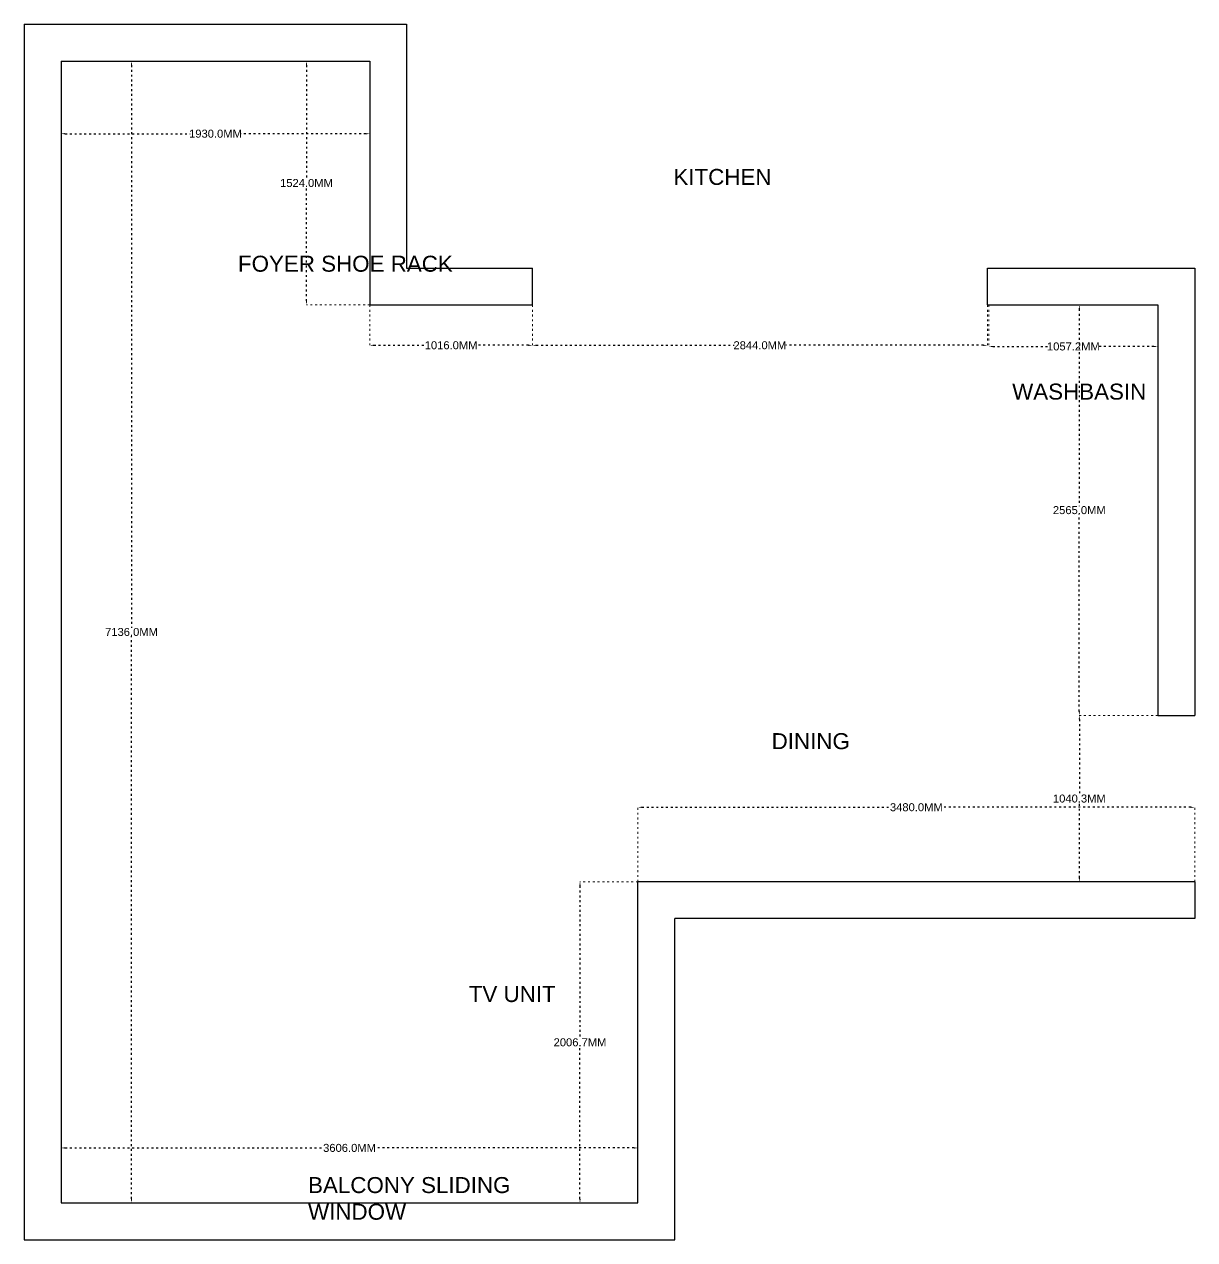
# Model space of a CAD drawing. Header units: millimetres. Extents: x 30849 to 148306, y 28561 to 116154.
# Drawn here: x 103956 to 111272, y 67990 to 75586 of the extents above; entities that cross this region are included whole.
import ezdxf

# ---------------------------------------------------------------- set-up
doc = ezdxf.new("R2010")
doc.units = ezdxf.units.MM
doc.header["$MEASUREMENT"] = 0
doc.linetypes.add('ACAD_ISO03W100', pattern=[30, 12, -18])
doc.styles.get("Standard").update_dxf_attribs({"font": 'arial.ttf'})
doc.dimstyles.get("Standard").update_dxf_attribs({"dimtxt": 50, "dimasz": 25, "dimexe": 0.18, "dimexo": 0.0625, "dimgap": 0.09, "dimtad": 0, "dimtih": 1, "dimtoh": 1, "dimdec": 1, "dimzin": 0, "dimdsep": 46, "dimtxsty": 'Standard', "dimcen": 0.09, "dimadec": 0, "dimazin": 0, "dimtfac": 1, "dimtdec": 1, "dimtofl": 0, "dimtmove": 0, "dimatfit": 3, "dimfxl": 1, "dimtolj": 1, "dimtzin": 0, "dimlwe": 0, "dimarcsym": 0})

# ---------------------------------------------------------------- blocks, each defined once
blk = doc.blocks.new('*D14')
at = {"color": 0, "linetype": 'ACAD_ISO03W100', "lineweight": 0, "transparency": 16777216}
for p, q in [((104185.6, 75355.8), (104625.9, 75355.8)), ((104185.6, 68219.8), (104625.9, 68219.8))]:
    blk.add_line(p, q, dxfattribs=at)
at = {"color": 0, "linetype": 'ACAD_ISO03W100', "lineweight": -2, "transparency": 16777216}
for p, q in [((104625.7, 75330.8), (104625.7, 71813.4)), ((104625.7, 68244.8), (104625.7, 71762.2))]:
    blk.add_line(p, q, dxfattribs=at)
at = {"color": 0, "transparency": 16777216}
for points in [[(104621.5, 75330.8), (104629.9, 75330.8), (104625.7, 75355.8)], [(104621.5, 68244.8), (104629.9, 68244.8), (104625.7, 68219.8)]]:
    blk.add_solid(points, dxfattribs=at)
at = {"layer": 'Defpoints', "color": 0, "transparency": 16777216}
for p in [(104185.5, 75355.8), (104185.5, 68219.8), (104625.7, 68219.8)]:
    blk.add_point(p, dxfattribs=at)
at = {"color": 0, "transparency": 16777216, "insert": (104625.7, 71787.8), "char_height": 50, "attachment_point": 5}
blk.add_mtext('\\A1;7136.0MM', dxfattribs=at)
blk = doc.blocks.new('*D15')
at = {"color": 0, "linetype": 'ACAD_ISO03W100', "lineweight": 0, "transparency": 16777216}
for p, q in [((104185.5, 75355.7), (104185.5, 74901.7)), ((106115.5, 75355.7), (106115.5, 74901.7))]:
    blk.add_line(p, q, dxfattribs=at)
at = {"color": 0, "linetype": 'ACAD_ISO03W100', "lineweight": -2, "transparency": 16777216}
for p, q in [((104210.5, 74901.9), (104991.9, 74901.9)), ((106090.5, 74901.9), (105309.2, 74901.9))]:
    blk.add_line(p, q, dxfattribs=at)
at = {"color": 0, "transparency": 16777216}
for points in [[(104210.5, 74906.1), (104210.5, 74897.7), (104185.5, 74901.9)], [(106090.5, 74906.1), (106090.5, 74897.7), (106115.5, 74901.9)]]:
    blk.add_solid(points, dxfattribs=at)
at = {"layer": 'Defpoints', "color": 0, "transparency": 16777216}
for p in [(104185.5, 75355.8), (106115.5, 75355.8), (106115.5, 74901.9)]:
    blk.add_point(p, dxfattribs=at)
at = {"color": 0, "transparency": 16777216, "insert": (105150.5, 74901.9), "char_height": 50, "attachment_point": 5}
blk.add_mtext('\\A1;1930.0MM', dxfattribs=at)
blk = doc.blocks.new('*D16')
at = {"color": 0, "linetype": 'ACAD_ISO03W100', "lineweight": 0, "transparency": 16777216}
for p, q in [((106115.5, 75355.8), (105719.1, 75355.8)), ((106115.5, 73831.8), (105719.1, 73831.8))]:
    blk.add_line(p, q, dxfattribs=at)
at = {"color": 0, "linetype": 'ACAD_ISO03W100', "lineweight": -2, "transparency": 16777216}
for p, q in [((105719.3, 75330.8), (105719.3, 74619.4)), ((105719.3, 73856.8), (105719.3, 74568.2))]:
    blk.add_line(p, q, dxfattribs=at)
at = {"color": 0, "transparency": 16777216}
for points in [[(105715.2, 75330.8), (105723.5, 75330.8), (105719.3, 75355.8)], [(105715.2, 73856.8), (105723.5, 73856.8), (105719.3, 73831.8)]]:
    blk.add_solid(points, dxfattribs=at)
at = {"layer": 'Defpoints', "color": 0, "transparency": 16777216}
for p in [(106115.5, 75355.8), (105719.3, 73831.8), (106115.5, 73831.8)]:
    blk.add_point(p, dxfattribs=at)
at = {"color": 0, "transparency": 16777216, "insert": (105719.3, 74593.8), "char_height": 50, "attachment_point": 5}
blk.add_mtext('\\A1;1524.0MM', dxfattribs=at)
blk = doc.blocks.new('*D17')
at = {"color": 0, "linetype": 'ACAD_ISO03W100', "lineweight": 0, "transparency": 16777216}
for p, q in [((106115.5, 73831.7), (106115.5, 73579.4)), ((107131.5, 73831.7), (107131.5, 73579.4))]:
    blk.add_line(p, q, dxfattribs=at)
at = {"color": 0, "linetype": 'ACAD_ISO03W100', "lineweight": -2, "transparency": 16777216}
for p, q in [((106140.5, 73579.6), (106464.9, 73579.6)), ((107106.5, 73579.6), (106782.2, 73579.6))]:
    blk.add_line(p, q, dxfattribs=at)
at = {"color": 0, "transparency": 16777216}
for points in [[(106140.5, 73583.7), (106140.5, 73575.4), (106115.5, 73579.6)], [(107106.5, 73583.7), (107106.5, 73575.4), (107131.5, 73579.6)]]:
    blk.add_solid(points, dxfattribs=at)
at = {"layer": 'Defpoints', "color": 0, "transparency": 16777216}
for p in [(106115.5, 73831.8), (107131.5, 73831.8), (107131.5, 73579.6)]:
    blk.add_point(p, dxfattribs=at)
at = {"color": 0, "transparency": 16777216, "insert": (106623.5, 73579.6), "char_height": 50, "attachment_point": 5}
blk.add_mtext('\\A1;1016.0MM', dxfattribs=at)
blk = doc.blocks.new('*D18')
at = {"color": 0, "linetype": 'ACAD_ISO03W100', "lineweight": 0, "transparency": 16777216}
for p, q in [((107131.5, 73831.7), (107131.5, 73579.4)), ((109975.5, 73831.7), (109975.5, 73579.4))]:
    blk.add_line(p, q, dxfattribs=at)
at = {"color": 0, "linetype": 'ACAD_ISO03W100', "lineweight": -2, "transparency": 16777216}
for p, q in [((107156.5, 73579.6), (108392.1, 73579.6)), ((109950.5, 73579.6), (108714.9, 73579.6))]:
    blk.add_line(p, q, dxfattribs=at)
at = {"color": 0, "transparency": 16777216}
for points in [[(107156.5, 73583.7), (107156.5, 73575.4), (107131.5, 73579.6)], [(109950.5, 73583.7), (109950.5, 73575.4), (109975.5, 73579.6)]]:
    blk.add_solid(points, dxfattribs=at)
at = {"layer": 'Defpoints', "color": 0, "transparency": 16777216}
for p in [(107131.5, 73831.8), (109975.5, 73831.8), (109975.5, 73579.6)]:
    blk.add_point(p, dxfattribs=at)
at = {"color": 0, "transparency": 16777216, "insert": (108553.5, 73579.6), "char_height": 50, "attachment_point": 5}
blk.add_mtext('\\A1;2844.0MM', dxfattribs=at)
blk = doc.blocks.new('*D19')
at = {"color": 0, "linetype": 'ACAD_ISO03W100', "lineweight": 0, "transparency": 16777216}
for p, q in [((109984.3, 73831.7), (109984.3, 73572.2)), ((111041.5, 73831.7), (111041.5, 73572.2))]:
    blk.add_line(p, q, dxfattribs=at)
at = {"color": 0, "linetype": 'ACAD_ISO03W100', "lineweight": -2, "transparency": 16777216}
for p, q in [((110009.3, 73572.3), (110354.3, 73572.3)), ((111016.5, 73572.3), (110671.6, 73572.3))]:
    blk.add_line(p, q, dxfattribs=at)
at = {"color": 0, "transparency": 16777216}
for points in [[(110009.3, 73576.5), (110009.3, 73568.2), (109984.3, 73572.3)], [(111016.5, 73576.5), (111016.5, 73568.2), (111041.5, 73572.3)]]:
    blk.add_solid(points, dxfattribs=at)
at = {"layer": 'Defpoints', "color": 0, "transparency": 16777216}
for p in [(109984.3, 73831.8), (111041.5, 73831.8), (111041.5, 73572.3)]:
    blk.add_point(p, dxfattribs=at)
at = {"color": 0, "transparency": 16777216, "insert": (110512.9, 73572.3), "char_height": 50, "attachment_point": 5}
blk.add_mtext('\\A1;1057.2MM', dxfattribs=at)
blk = doc.blocks.new('*D20')
at = {"color": 0, "linetype": 'ACAD_ISO03W100', "lineweight": 0, "transparency": 16777216}
for p, q in [((111041.5, 73831.8), (110550.1, 73831.8)), ((111041.5, 71266.8), (110550.1, 71266.8))]:
    blk.add_line(p, q, dxfattribs=at)
at = {"color": 0, "linetype": 'ACAD_ISO03W100', "lineweight": -2, "transparency": 16777216}
for p, q in [((110550.3, 73806.8), (110550.3, 72574.9)), ((110550.3, 71291.8), (110550.3, 72523.7))]:
    blk.add_line(p, q, dxfattribs=at)
at = {"color": 0, "transparency": 16777216}
for points in [[(110546.1, 73806.8), (110554.5, 73806.8), (110550.3, 73831.8)], [(110546.1, 71291.8), (110554.5, 71291.8), (110550.3, 71266.8)]]:
    blk.add_solid(points, dxfattribs=at)
at = {"layer": 'Defpoints', "color": 0, "transparency": 16777216}
for p in [(111041.5, 73831.8), (110550.3, 71266.8), (111041.5, 71266.8)]:
    blk.add_point(p, dxfattribs=at)
at = {"color": 0, "transparency": 16777216, "insert": (110550.3, 72549.3), "char_height": 50, "attachment_point": 5}
blk.add_mtext('\\A1;2565.0MM', dxfattribs=at)
blk = doc.blocks.new('*D21')
at = {"color": 0, "linetype": 'ACAD_ISO03W100', "lineweight": 0, "transparency": 16777216}
for p, q in [((111041.5, 71266.8), (110550.3, 71266.8)), ((111041.5, 70226.5), (110550.3, 70226.5))]:
    blk.add_line(p, q, dxfattribs=at)
at = {"color": 0, "linetype": 'ACAD_ISO03W100', "lineweight": -2, "transparency": 16777216}
for p, q in [((110550.5, 71241.8), (110550.5, 70772.3)), ((110550.5, 70251.5), (110550.5, 70721))]:
    blk.add_line(p, q, dxfattribs=at)
at = {"color": 0, "transparency": 16777216}
for points in [[(110546.3, 71241.8), (110554.6, 71241.8), (110550.5, 71266.8)], [(110546.3, 70251.5), (110554.6, 70251.5), (110550.5, 70226.5)]]:
    blk.add_solid(points, dxfattribs=at)
at = {"layer": 'Defpoints', "color": 0, "transparency": 16777216}
for p in [(111041.5, 71266.8), (110550.5, 70226.5), (111041.5, 70226.5)]:
    blk.add_point(p, dxfattribs=at)
at = {"color": 0, "transparency": 16777216, "insert": (110550.5, 70746.7), "char_height": 50, "attachment_point": 5}
blk.add_mtext('\\A1;1040.3MM', dxfattribs=at)
blk = doc.blocks.new('*D22')
at = {"color": 0, "linetype": 'ACAD_ISO03W100', "lineweight": 0, "transparency": 16777216}
for p, q in [((107791.5, 70226.6), (107791.5, 70692.5)), ((111271.5, 70226.6), (111271.5, 70692.5))]:
    blk.add_line(p, q, dxfattribs=at)
at = {"color": 0, "linetype": 'ACAD_ISO03W100', "lineweight": -2, "transparency": 16777216}
for p, q in [((107816.5, 70692.3), (109370.5, 70692.3)), ((111246.5, 70692.3), (109692.5, 70692.3))]:
    blk.add_line(p, q, dxfattribs=at)
at = {"color": 0, "transparency": 16777216}
for points in [[(107816.5, 70696.5), (107816.5, 70688.2), (107791.5, 70692.3)], [(111246.5, 70696.5), (111246.5, 70688.2), (111271.5, 70692.3)]]:
    blk.add_solid(points, dxfattribs=at)
at = {"layer": 'Defpoints', "color": 0, "transparency": 16777216}
for p in [(107791.5, 70692.3), (107791.5, 70226.5), (111271.5, 70226.5)]:
    blk.add_point(p, dxfattribs=at)
at = {"color": 0, "transparency": 16777216, "insert": (109531.5, 70692.3), "char_height": 50, "attachment_point": 5}
blk.add_mtext('\\A1;3480.0MM', dxfattribs=at)
blk = doc.blocks.new('*D23')
at = {"color": 0, "linetype": 'ACAD_ISO03W100', "lineweight": 0, "transparency": 16777216}
for p, q in [((107791.5, 70226.5), (107428.9, 70226.5)), ((107791.5, 68219.8), (107428.9, 68219.8))]:
    blk.add_line(p, q, dxfattribs=at)
at = {"color": 0, "linetype": 'ACAD_ISO03W100', "lineweight": -2, "transparency": 16777216}
for p, q in [((107429.1, 70201.5), (107429.1, 69248.8)), ((107429.1, 68244.8), (107429.1, 69197.5))]:
    blk.add_line(p, q, dxfattribs=at)
at = {"color": 0, "transparency": 16777216}
for points in [[(107424.9, 70201.5), (107433.3, 70201.5), (107429.1, 70226.5)], [(107424.9, 68244.8), (107433.3, 68244.8), (107429.1, 68219.8)]]:
    blk.add_solid(points, dxfattribs=at)
at = {"layer": 'Defpoints', "color": 0, "transparency": 16777216}
for p in [(107791.5, 70226.5), (107429.1, 68219.8), (107791.5, 68219.8)]:
    blk.add_point(p, dxfattribs=at)
at = {"color": 0, "transparency": 16777216, "insert": (107429.1, 69223.2), "char_height": 50, "attachment_point": 5}
blk.add_mtext('\\A1;2006.7MM', dxfattribs=at)
blk = doc.blocks.new('*D24')
at = {"color": 0, "linetype": 'ACAD_ISO03W100', "lineweight": 0, "transparency": 16777216}
for p, q in [((104185.5, 68219.9), (104185.5, 68563.4)), ((107791.5, 68219.9), (107791.5, 68563.4))]:
    blk.add_line(p, q, dxfattribs=at)
at = {"color": 0, "linetype": 'ACAD_ISO03W100', "lineweight": -2, "transparency": 16777216}
for p, q in [((104210.5, 68563.2), (105827.5, 68563.2)), ((107766.5, 68563.2), (106149.5, 68563.2))]:
    blk.add_line(p, q, dxfattribs=at)
at = {"color": 0, "transparency": 16777216}
for points in [[(104210.5, 68567.4), (104210.5, 68559.1), (104185.5, 68563.2)], [(107766.5, 68567.4), (107766.5, 68559.1), (107791.5, 68563.2)]]:
    blk.add_solid(points, dxfattribs=at)
at = {"layer": 'Defpoints', "color": 0, "transparency": 16777216}
for p in [(107791.5, 68563.2), (104185.5, 68219.8), (107791.5, 68219.8)]:
    blk.add_point(p, dxfattribs=at)
at = {"color": 0, "transparency": 16777216, "insert": (105988.5, 68563.2), "char_height": 50, "attachment_point": 5}
blk.add_mtext('\\A1;3606.0MM', dxfattribs=at)

msp = doc.modelspace()

# ---------------------------------------------------------------- linework, layer by layer
for p, q in [((103955.52, 75585.8), (103955.52, 67989.8)), ((103955.52, 75585.8), (106345.52, 75585.8)), ((106345.52, 75585.8), (106345.52, 74061.8)), ((104185.52, 75355.8), (106115.52, 75355.8)), ((104185.52, 75355.8), (104185.52, 68219.8)), ((106115.52, 75355.8), (106115.52, 73831.8)), ((106345.52, 74061.8), (107131.52, 74061.8)), ((107131.52, 73831.8), (107131.52, 74061.8)), ((109975.52, 73831.8), (109975.52, 74061.8)), ((109975.52, 74061.8), (111271.52, 74061.8)), ((111271.52, 74061.8), (111271.52, 71266.8)), ((106115.52, 73831.8), (107131.52, 73831.8)), ((109975.52, 73831.8), (111041.52, 73831.8)), ((111041.52, 73831.8), (111041.52, 71266.8)), ((111041.52, 71266.8), (111271.52, 71266.8)), ((111271.52, 70226.51), (107791.52, 70226.51)), ((107791.52, 68219.8), (107791.52, 70226.51)), ((111271.52, 70226.51), (111271.52, 69996.51)), ((111271.52, 69996.51), (108021.52, 69996.51)), ((108021.52, 67989.8), (108021.52, 69996.51)), ((104185.52, 68219.8), (107791.52, 68219.8)), ((103955.52, 67989.8), (108021.52, 67989.8))]:
    msp.add_line(p, q)

# ---------------------------------------------------------------- texts
at = {"char_height": 100, "attachment_point": 1}
for s, insert in [('KITCHEN', (108013.15, 74681.96)), ('FOYER SHOE RACK', (105291.17, 74139.51)), ('WASHBASIN', (110130.54, 73340.22)), ('DINING', (108626.99, 71155.62)), ('TV UNIT', (106733.85, 69575.27)), ('BALCONY SLIDING WINDOW', (105729.24, 68381.26))]:
    msp.add_mtext_dynamic_manual_height_columns(s, width=1356.9854, gutter_width=1, heights=[0], dxfattribs=dict(at, insert=insert))

# ---------------------------------------------------------------- dimensions: what is measured, and where the dimension line sits
for base, p1, p2, picture, middle in [((104625.7, 68219.8), (104185.52, 75355.8), (104185.52, 68219.8), '*D14', (104625.7, 71787.8)), ((105719.32, 73831.8), (106115.52, 75355.8), (106115.52, 73831.8), '*D16', (105719.32, 74593.8)), ((110550.31, 71266.8), (111041.52, 73831.8), (111041.52, 71266.8), '*D20', (110550.31, 72549.3)), ((110550.48, 70226.51), (111041.52, 71266.8), (111041.52, 70226.51), '*D21', (110550.48, 70746.65)), ((107429.11, 68219.8), (107791.52, 70226.51), (107791.52, 68219.8), '*D23', (107429.11, 69223.15))]:
    dim = msp.add_linear_dim(base=base, p1=p1, p2=p2, angle=90, dimstyle='Standard', override={"dimpost": 'MM'})
    dim.commit()
    dim.dimension.update_dxf_attribs({"geometry": picture, "text_midpoint": middle})
for base, p1, p2, picture, middle in [((106115.52, 74901.89), (104185.52, 75355.8), (106115.52, 75355.8), '*D15', (105150.52, 74901.89)), ((107131.52, 73579.58), (106115.52, 73831.8), (107131.52, 73831.8), '*D17', (106623.52, 73579.58)), ((109975.52, 73579.58), (107131.52, 73831.8), (109975.52, 73831.8), '*D18', (108553.52, 73579.58)), ((111041.52, 73572.33), (109984.35, 73831.8), (111041.52, 73831.8), '*D19', (110512.93, 73572.33)), ((107791.52, 70692.34), (111271.52, 70226.51), (107791.52, 70226.51), '*D22', (109531.52, 70692.34)), ((107791.52, 68563.23), (104185.52, 68219.8), (107791.52, 68219.8), '*D24', (105988.52, 68563.23))]:
    dim = msp.add_linear_dim(base=base, p1=p1, p2=p2, dimstyle='Standard', override={"dimpost": 'MM'})
    dim.commit()
    dim.dimension.update_dxf_attribs({"geometry": picture, "text_midpoint": middle})

doc.saveas('drawing.dxf')
